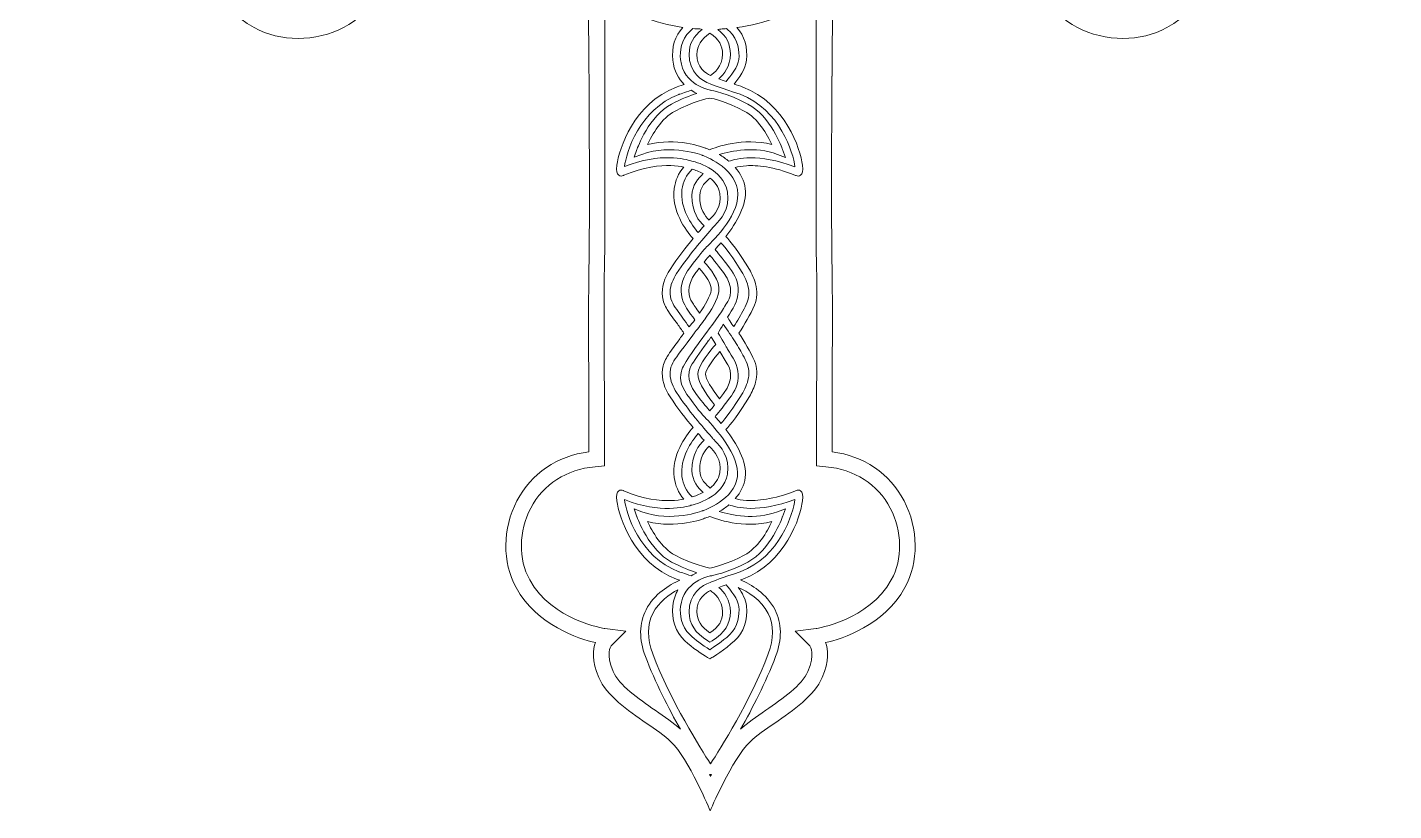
# Model space of a CAD drawing. Header units: millimetres. Extents: x -220 to 1461, y 255 to 578.
# Drawn here: x 62.5 to 321.9, y 263.3 to 412.1 of the extents above; entities that cross this region are included whole.
import ezdxf

# ---------------------------------------------------------------- set-up
doc = ezdxf.new("R2010")
doc.units = ezdxf.units.MM
doc.header["$MEASUREMENT"] = 0
doc.layers.add('Layer 3', color=7, linetype='Continuous')

msp = doc.modelspace()

# ---------------------------------------------------------------- linework, layer by layer
at = {"layer": 'Layer 3', "lineweight": 0}
for points, knots in [([(318.91, 449.12), (318.83, 449.14), (311.31, 451.55), (308.12, 454.9), (307, 456.07), (305.83, 457.77), (304.58, 459.57), (302.15, 463.1), (299.4, 467.1), (295.94, 468.6), (292.76, 469.98), (290.57, 469.7), (289.28, 469.22), (288.56, 472.42), (286.11, 480.26), (278.82, 484.31), (273.8, 487.09), (267.1, 487.06), (261.73, 484.23), (256.74, 481.6), (253.58, 476.97), (252.78, 471.14), (234.33, 471.63), (222.86, 471.9), (218.52, 471.93), (217.62, 472.93), (216.66, 473.87), (215.65, 474.77), (215.52, 480.5), (215.33, 488), (215.08, 497.28), (220.91, 498.08), (225.54, 501.23), (228.18, 506.23), (231.01, 511.59), (231.03, 518.3), (228.25, 523.31), (224.2, 530.6), (216.36, 533.06), (213.16, 533.78), (213.64, 535.07), (213.92, 537.26), (212.54, 540.44), (211.04, 543.89), (207.04, 546.65), (203.51, 549.08), (201.71, 550.32), (200.01, 551.49), (198.84, 552.61), (195.49, 555.81), (192.18, 563.13), (192.18, 563.13), (192.18, 563.13), (188.87, 555.81), (185.53, 552.61), (184.35, 551.49), (182.65, 550.32), (180.85, 549.08), (177.32, 546.65), (173.32, 543.89), (171.83, 540.44), (170.45, 537.26), (170.72, 535.07), (171.2, 533.78), (168, 533.06), (160.17, 530.6), (156.12, 523.31), (153.33, 518.3), (153.36, 511.59), (156.19, 506.23), (158.83, 501.23), (163.45, 498.08), (169.28, 497.28), (169.04, 488), (168.85, 480.49), (168.71, 474.77), (167.7, 473.87), (166.74, 472.93), (165.84, 471.93), (161.51, 471.9), (150.04, 471.63), (131.58, 471.14), (130.78, 476.97), (127.63, 481.6), (122.63, 484.23), (117.27, 487.06), (110.56, 487.09), (105.55, 484.31), (98.26, 480.26), (95.8, 472.42), (95.08, 469.22), (93.79, 469.7), (91.6, 469.98), (88.42, 468.6), (84.97, 467.1), (82.21, 463.1), (79.78, 459.57), (78.54, 457.77), (77.37, 456.07), (76.24, 454.9), (73.05, 451.55), (65.53, 449.14), (65.46, 449.12), (65.46, 449.12), (62.49, 448.17), (62.49, 448.17), (62.49, 448.17), (65.46, 447.23), (65.46, 447.23), (65.53, 447.21), (73.05, 444.8), (76.24, 441.45), (77.37, 440.28), (78.54, 438.58), (79.78, 436.78), (82.21, 433.25), (84.97, 429.25), (88.42, 427.75), (91.6, 426.37), (93.79, 426.65), (95.08, 427.13), (95.8, 423.93), (98.26, 416.09), (105.55, 412.04), (108.03, 410.66), (110.93, 409.97), (113.88, 409.97), (116.88, 409.97), (119.93, 410.69), (122.63, 412.11), (127.63, 414.75), (130.78, 419.38), (131.58, 425.21), (150.05, 424.71), (161.52, 424.45), (165.85, 424.42), (166.82, 423.34), (167.86, 422.32), (168.96, 421.37), (169.03, 414.11), (169.08, 407.4), (169.12, 402.83), (169.12, 402.83), (169.16, 402.83), (169.16, 402.83), (169.19, 386.22), (169.21, 368.58), (169.13, 367.64), (169.13, 367.7), (169.14, 367.74), (169.15, 367.76), (168.99, 367.13), (169.04, 347.89), (169.11, 331.46), (163.02, 330.64), (158.19, 327.35), (155.43, 322.13), (152.68, 316.91), (152.61, 310.45), (155.27, 305.68), (159.31, 298.39), (167.15, 295.93), (170.35, 295.21), (169.87, 293.92), (169.59, 291.73), (170.97, 288.55), (172.47, 285.1), (176.47, 282.34), (180, 279.91), (181.8, 278.67), (183.5, 277.5), (184.68, 276.37), (188.02, 273.18), (192.12, 263.27), (192.12, 263.27), (192.12, 263.27), (196.34, 273.18), (199.69, 276.37), (200.87, 277.5), (202.57, 278.67), (204.37, 279.91), (207.9, 282.34), (211.9, 285.1), (213.39, 288.55), (214.77, 291.73), (214.5, 293.92), (214.01, 295.21), (217.21, 295.93), (225.05, 298.39), (229.1, 305.68), (231.75, 310.45), (231.69, 316.91), (228.93, 322.13), (226.18, 327.35), (221.34, 330.64), (215.25, 331.46), (215.32, 347.89), (215.37, 367.13), (215.22, 367.76), (215.22, 367.74), (215.23, 367.7), (215.24, 367.64), (215.16, 368.58), (215.17, 386.22), (215.2, 402.83), (215.2, 402.83), (215.25, 402.83), (215.25, 402.83), (215.28, 407.4), (215.34, 414.11), (215.4, 421.37), (216.5, 422.32), (217.54, 423.34), (218.52, 424.42), (222.85, 424.45), (234.32, 424.71), (252.78, 425.21), (253.58, 419.38), (256.74, 414.75), (261.73, 412.11), (264.44, 410.69), (267.49, 409.97), (270.49, 409.97), (273.43, 409.97), (276.33, 410.66), (278.82, 412.04), (286.11, 416.09), (288.56, 423.93), (289.28, 427.13), (290.57, 426.65), (292.76, 426.37), (295.94, 427.75), (299.4, 429.25), (302.15, 433.25), (304.59, 436.78), (305.83, 438.58), (307, 440.28), (308.12, 441.45), (311.31, 444.8), (318.83, 447.21), (318.91, 447.23), (318.91, 447.23), (321.88, 448.17), (321.88, 448.17), (321.88, 448.17), (318.91, 449.12), (318.91, 449.12)], [0, 0, 0, 0, 1, 1, 1, 2, 2, 2, 3, 3, 3, 4, 4, 4, 5, 5, 5, 6, 6, 6, 7, 7, 7, 8, 8, 8, 9, 9, 9, 10, 10, 10, 11, 11, 11, 12, 12, 12, 13, 13, 13, 14, 14, 14, 15, 15, 15, 16, 16, 16, 17, 17, 17, 18, 18, 18, 19, 19, 19, 20, 20, 20, 21, 21, 21, 22, 22, 22, 23, 23, 23, 24, 24, 24, 25, 25, 25, 26, 26, 26, 27, 27, 27, 28, 28, 28, 29, 29, 29, 30, 30, 30, 31, 31, 31, 32, 32, 32, 33, 33, 33, 34, 34, 34, 35, 35, 35, 36, 36, 36, 37, 37, 37, 38, 38, 38, 39, 39, 39, 40, 40, 40, 41, 41, 41, 42, 42, 42, 43, 43, 43, 44, 44, 44, 45, 45, 45, 46, 46, 46, 47, 47, 47, 48, 48, 48, 49, 49, 49, 50, 50, 50, 51, 51, 51, 52, 52, 52, 53, 53, 53, 54, 54, 54, 55, 55, 55, 56, 56, 56, 57, 57, 57, 58, 58, 58, 59, 59, 59, 60, 60, 60, 61, 61, 61, 62, 62, 62, 63, 63, 63, 64, 64, 64, 65, 65, 65, 66, 66, 66, 67, 67, 67, 68, 68, 68, 69, 69, 69, 70, 70, 70, 71, 71, 71, 72, 72, 72, 73, 73, 73, 74, 74, 74, 75, 75, 75, 76, 76, 76, 77, 77, 77, 78, 78, 78, 79, 79, 79, 80, 80, 80, 81, 81, 81, 82, 82, 82, 82]), ([(181.68, 282.35), (178.48, 284.56), (174.85, 287.06), (173.69, 289.73), (172.25, 293.05), (173.25, 294.47), (173.32, 294.57), (173.32, 294.57), (176.13, 297.38), (176.13, 297.38), (176.13, 297.38), (172.15, 297.88), (172.15, 297.88), (172.05, 297.9), (162.15, 299.38), (157.86, 307.11), (155.68, 311.04), (155.76, 316.39), (158.06, 320.75), (160.46, 325.31), (164.81, 328.1), (170.29, 328.61), (170.29, 328.61), (172.09, 328.78), (172.09, 328.78), (172.09, 328.78), (172.08, 330.59), (172.08, 330.59), (172, 347.63), (171.97, 366.29), (172.07, 367.28), (172.07, 367.28), (172.05, 367.28), (172.05, 367.28), (172.12, 368.34), (172.21, 374.49), (172.09, 417.75), (176.6, 414.76), (181.63, 412.85), (186.93, 412.08), (185.43, 410.47), (184.76, 408.27), (185.03, 405.82), (185.25, 403.78), (186.12, 402.3), (187.18, 401.23), (186.35, 400.95), (185.73, 400.75), (185.71, 400.74), (177.62, 397.68), (174.81, 388.99), (174.41, 385.89), (174.27, 384.8), (174.37, 384.27), (174.77, 383.98), (174.91, 383.88), (175.08, 383.83), (175.24, 383.83), (175.38, 383.83), (175.51, 383.86), (175.64, 383.93), (175.68, 383.94), (175.71, 383.95), (175.74, 383.97), (179.48, 385.62), (182.64, 385.89), (184.63, 385.82), (185.66, 385.79), (186.5, 385.67), (187.09, 385.55), (186.09, 384.35), (185.48, 382.98), (185.29, 381.45), (184.77, 377.24), (187.39, 373.63), (188.88, 371.95), (187.51, 370.31), (186, 368.37), (184.51, 366.11), (183.5, 364.57), (182.82, 362.74), (183.06, 360.88), (183.17, 360.02), (183.52, 359.22), (183.96, 358.47), (184.53, 357.5), (185.26, 356.61), (185.89, 355.74), (186.31, 355.16), (186.72, 354.58), (187.14, 354), (186.72, 353.42), (186.31, 352.85), (185.89, 352.27), (185.26, 351.4), (184.53, 350.5), (183.96, 349.54), (183.52, 348.78), (183.17, 347.98), (183.06, 347.12), (182.82, 345.27), (183.5, 343.44), (184.51, 341.9), (186, 339.64), (187.51, 337.7), (188.88, 336.06), (187.39, 334.38), (184.77, 330.77), (185.29, 326.56), (185.48, 325.03), (186.09, 323.66), (187.09, 322.46), (186.5, 322.34), (185.66, 322.22), (184.63, 322.18), (182.64, 322.12), (179.48, 322.39), (175.74, 324.04), (175.71, 324.06), (175.68, 324.07), (175.64, 324.08), (175.51, 324.15), (175.38, 324.18), (175.24, 324.18), (175.08, 324.18), (174.91, 324.13), (174.77, 324.03), (174.37, 323.74), (174.27, 323.21), (174.41, 322.12), (174.81, 319.02), (177.62, 310.33), (185.71, 307.27), (185.72, 307.26), (185.96, 307.18), (186.34, 307.06), (184.4, 306.19), (181.48, 304.45), (179.94, 301.44), (178.62, 298.85), (178.58, 295.86), (179.84, 292.55), (181.69, 287.64), (184.23, 282.7), (186.47, 278.74), (185.16, 279.95), (183.47, 281.12), (181.68, 282.35)], [0, 0, 0, 0, 1, 1, 1, 2, 2, 2, 3, 3, 3, 4, 4, 4, 5, 5, 5, 6, 6, 6, 7, 7, 7, 8, 8, 8, 9, 9, 9, 10, 10, 10, 11, 11, 11, 12, 12, 12, 13, 13, 13, 14, 14, 14, 15, 15, 15, 16, 16, 16, 17, 17, 17, 18, 18, 18, 19, 19, 19, 20, 20, 20, 21, 21, 21, 22, 22, 22, 23, 23, 23, 24, 24, 24, 25, 25, 25, 26, 26, 26, 27, 27, 27, 28, 28, 28, 29, 29, 29, 30, 30, 30, 31, 31, 31, 32, 32, 32, 33, 33, 33, 34, 34, 34, 35, 35, 35, 36, 36, 36, 37, 37, 37, 38, 38, 38, 39, 39, 39, 40, 40, 40, 41, 41, 41, 42, 42, 42, 43, 43, 43, 44, 44, 44, 45, 45, 45, 46, 46, 46, 47, 47, 47, 48, 48, 48, 49, 49, 49, 49]), ([(226.31, 320.75), (228.61, 316.39), (228.69, 311.04), (226.51, 307.11), (222.21, 299.38), (212.32, 297.9), (212.23, 297.88), (212.23, 297.88), (208.24, 297.38), (208.24, 297.38), (208.24, 297.38), (211.04, 294.57), (211.04, 294.57), (211.14, 294.44), (212.09, 293.01), (210.67, 289.73), (209.51, 287.06), (205.89, 284.56), (202.68, 282.35), (200.9, 281.12), (199.22, 279.96), (197.9, 278.75), (200.14, 282.71), (202.68, 287.64), (204.53, 292.55), (205.79, 295.86), (205.75, 298.85), (204.43, 301.44), (202.86, 304.52), (199.84, 306.27), (197.9, 307.12), (198.04, 307.16), (198.18, 307.21), (198.32, 307.26), (206.44, 310.33), (209.25, 319.02), (209.65, 322.12), (209.79, 323.21), (209.69, 323.74), (209.29, 324.03), (209.15, 324.13), (208.98, 324.18), (208.81, 324.18), (208.69, 324.18), (208.56, 324.15), (208.44, 324.09), (208.44, 324.09), (208.34, 324.05), (208.34, 324.05), (204.1, 322.33), (200.93, 322.11), (199.02, 322.22), (198.12, 322.28), (197.41, 322.41), (196.89, 322.55), (197.95, 323.76), (198.59, 325.12), (198.77, 326.56), (199.15, 329.59), (197.11, 333.07), (195.1, 335.67), (195.92, 336.56), (197.59, 338.56), (199.57, 341.94), (200.07, 342.79), (200.49, 343.71), (200.73, 344.68), (201.06, 345.98), (201.08, 347.45), (200.53, 348.7), (199.7, 350.54), (198.7, 352.32), (197.59, 354), (198.7, 355.69), (199.7, 357.47), (200.53, 359.31), (201.08, 360.56), (201.06, 362.03), (200.73, 363.33), (200.49, 364.3), (200.07, 365.22), (199.57, 366.07), (197.59, 369.45), (195.92, 371.45), (195.1, 372.33), (197.11, 374.94), (199.15, 378.42), (198.77, 381.45), (198.59, 382.89), (197.95, 384.25), (196.89, 385.46), (197.41, 385.59), (198.12, 385.73), (199.02, 385.79), (200.93, 385.9), (204.1, 385.68), (208.34, 383.96), (208.34, 383.96), (208.44, 383.92), (208.44, 383.92), (208.56, 383.86), (208.69, 383.83), (208.81, 383.83), (208.98, 383.83), (209.15, 383.88), (209.29, 383.98), (209.69, 384.27), (209.79, 384.8), (209.65, 385.89), (209.25, 388.99), (206.44, 397.68), (198.32, 400.75), (197.78, 400.93), (197.22, 401.12), (196.67, 401.3), (197.55, 402.37), (198.88, 404.21), (199.03, 405.82), (199.27, 408.32), (198.63, 410.46), (197.16, 412.05), (202.56, 412.78), (207.69, 414.71), (212.27, 417.75), (212.15, 374.49), (212.24, 368.34), (212.31, 367.28), (212.31, 367.28), (212.3, 367.28), (212.3, 367.28), (212.39, 366.29), (212.36, 347.63), (212.28, 330.59), (212.28, 330.59), (212.28, 328.78), (212.28, 328.78), (212.28, 328.78), (214.08, 328.61), (214.08, 328.61), (219.56, 328.1), (223.9, 325.31), (226.31, 320.75)], [0, 0, 0, 0, 1, 1, 1, 2, 2, 2, 3, 3, 3, 4, 4, 4, 5, 5, 5, 6, 6, 6, 7, 7, 7, 8, 8, 8, 9, 9, 9, 10, 10, 10, 11, 11, 11, 12, 12, 12, 13, 13, 13, 14, 14, 14, 15, 15, 15, 16, 16, 16, 17, 17, 17, 18, 18, 18, 19, 19, 19, 20, 20, 20, 21, 21, 21, 22, 22, 22, 23, 23, 23, 24, 24, 24, 25, 25, 25, 26, 26, 26, 27, 27, 27, 28, 28, 28, 29, 29, 29, 30, 30, 30, 31, 31, 31, 32, 32, 32, 33, 33, 33, 34, 34, 34, 35, 35, 35, 36, 36, 36, 37, 37, 37, 38, 38, 38, 39, 39, 39, 40, 40, 40, 41, 41, 41, 42, 42, 42, 43, 43, 43, 44, 44, 44, 45, 45, 45, 46, 46, 46, 47, 47, 47, 47]), ([(194.82, 387.29), (194.49, 387.52), (194.17, 387.73), (193.85, 387.91), (196.11, 388.6), (200.62, 389.56), (204.9, 387.95), (204.9, 387.95), (206.4, 387.38), (206.4, 387.38), (206.4, 387.38), (205.85, 388.89), (205.85, 388.89), (205.76, 389.15), (203.52, 395.28), (199.29, 397.5), (195.29, 399.6), (192.43, 400.09), (192.21, 400.13), (192, 400.17), (187.03, 401.13), (186.5, 405.98), (186.33, 407.51), (186.51, 409.69), (188.3, 411.36), (188.47, 411.53), (188.67, 411.69), (188.86, 411.86), (189.3, 411.82), (189.73, 411.79), (190.16, 411.77), (190.31, 411.75), (190.45, 411.72), (190.6, 411.7), (188.91, 410.38), (188.17, 408.95), (188.11, 406.99), (188.01, 403.6), (190.67, 401.83), (192.09, 401.38), (192.09, 401.38), (192.09, 401.38), (192.09, 401.38), (192.74, 401.07), (194.22, 400.54), (197.83, 399.36), (205.41, 396.49), (207.91, 388.21), (208.2, 385.6), (201.29, 388.23), (197.05, 387.15), (195.68, 386.64), (195.41, 386.86), (195.13, 387.08), (194.82, 387.29)], [0, 0, 0, 0, 1, 1, 1, 2, 2, 2, 3, 3, 3, 4, 4, 4, 5, 5, 5, 6, 6, 6, 7, 7, 7, 8, 8, 8, 9, 9, 9, 10, 10, 10, 11, 11, 11, 12, 12, 12, 13, 13, 13, 14, 14, 14, 15, 15, 15, 16, 16, 16, 17, 17, 17, 18, 18, 18, 18]), ([(194.47, 406.97), (194.47, 404.69), (192.78, 403.34), (192.18, 402.94), (191.36, 403.32), (189.51, 404.46), (189.59, 406.95), (189.64, 408.64), (190.33, 409.76), (192.08, 410.96), (193.81, 409.78), (194.47, 408.66), (194.47, 406.97)], [0, 0, 0, 0, 1, 1, 1, 2, 2, 2, 3, 3, 3, 4, 4, 4, 4]), ([(193.77, 402.31), (194.72, 403.16), (195.95, 404.71), (195.95, 406.97), (195.95, 408.93), (195.25, 410.36), (193.58, 411.69), (193.77, 411.71), (193.95, 411.74), (194.14, 411.76), (194.5, 411.78), (194.86, 411.81), (195.22, 411.84), (195.41, 411.68), (195.59, 411.52), (195.76, 411.36), (197.52, 409.72), (197.71, 407.52), (197.56, 405.97), (197.43, 404.64), (195.99, 402.76), (195.16, 401.82), (194.64, 402), (194.16, 402.17), (193.77, 402.31)], [0, 0, 0, 0, 1, 1, 1, 2, 2, 2, 3, 3, 3, 4, 4, 4, 5, 5, 5, 6, 6, 6, 7, 7, 7, 8, 8, 8, 8]), ([(191.39, 370.31), (191.39, 370.31), (191.3, 370.21), (191.3, 370.21), (190.94, 369.84), (190.15, 368.89), (188.24, 366.4), (187.12, 364.93), (186.38, 363.12), (186.65, 361.25), (186.92, 359.44), (188.17, 357.97), (189.2, 356.53), (189.2, 356.52), (189.2, 356.52), (189.2, 356.52), (188.83, 356.03), (188.48, 355.58), (188.14, 355.16), (187.35, 356.28), (186.56, 357.38), (185.76, 358.49), (185.02, 359.49), (184.44, 360.58), (184.5, 361.86), (184.55, 363.09), (185.07, 364.27), (185.75, 365.29), (188.12, 368.89), (190.58, 371.69), (192.37, 373.73), (192.37, 373.73), (192.63, 374.03), (192.63, 374.03), (192.74, 374.16), (192.88, 374.3), (193.03, 374.47), (194.05, 375.54), (195.95, 377.52), (195.41, 380.78), (194.68, 385.25), (189.08, 386.59), (188.47, 386.73), (187.58, 387.02), (182.67, 388.38), (175.86, 385.63), (176.16, 388.26), (178.67, 396.5), (186.2, 399.35), (186.2, 399.35), (187.29, 399.7), (188.53, 400.13), (188.89, 399.89), (189.24, 399.69), (189.57, 399.52), (188.32, 399.13), (186.67, 398.5), (184.77, 397.5), (180.55, 395.28), (178.3, 389.15), (178.21, 388.89), (178.21, 388.89), (177.67, 387.4), (177.67, 387.4), (177.67, 387.4), (179.16, 387.95), (179.16, 387.95), (184.82, 390.03), (190.62, 387.78), (190.67, 387.76), (190.67, 387.76), (190.71, 387.75), (190.71, 387.75), (190.96, 387.66), (196.56, 385.66), (197.3, 381.26), (198.06, 376.73), (192.9, 371.87), (191.39, 370.31)], [0, 0, 0, 0, 1, 1, 1, 2, 2, 2, 3, 3, 3, 4, 4, 4, 5, 5, 5, 6, 6, 6, 7, 7, 7, 8, 8, 8, 9, 9, 9, 10, 10, 10, 11, 11, 11, 12, 12, 12, 13, 13, 13, 14, 14, 14, 15, 15, 15, 16, 16, 16, 17, 17, 17, 18, 18, 18, 19, 19, 19, 20, 20, 20, 21, 21, 21, 22, 22, 22, 23, 23, 23, 24, 24, 24, 25, 25, 25, 26, 26, 26, 26]), ([(192.08, 398.65), (192.63, 398.54), (195.18, 397.98), (198.6, 396.19), (201.15, 394.85), (202.96, 391.69), (203.84, 389.83), (198.37, 391.21), (193.13, 389.3), (192, 388.84), (191.59, 389.01), (191.3, 389.11), (191.2, 389.14), (190.78, 389.31), (185.73, 391.21), (180.22, 389.82), (181.1, 391.68), (182.9, 394.84), (185.46, 396.19), (188.89, 397.99), (191.52, 398.54), (192.08, 398.65)], [0, 0, 0, 0, 1, 1, 1, 2, 2, 2, 3, 3, 3, 4, 4, 4, 5, 5, 5, 6, 6, 6, 7, 7, 7, 7]), ([(188.65, 380.11), (188.65, 376.9), (190, 375.27), (190.96, 374.37), (190.61, 373.97), (190.24, 373.55), (189.85, 373.1), (188.62, 374.53), (186.32, 377.73), (186.76, 381.26), (186.95, 382.73), (187.6, 384.02), (188.71, 385.13), (189.22, 384.98), (189.99, 384.71), (190.79, 384.29), (189.92, 383.51), (188.65, 382.05), (188.65, 380.11)], [0, 0, 0, 0, 1, 1, 1, 2, 2, 2, 3, 3, 3, 4, 4, 4, 5, 5, 5, 6, 6, 6, 6]), ([(192.1, 383.45), (193, 382.74), (193.75, 381.79), (193.95, 380.54), (194.36, 378.01), (192.92, 376.49), (191.96, 375.49), (191.96, 375.48), (191.95, 375.48), (191.95, 375.48), (191.13, 376.24), (190.13, 377.5), (190.13, 380.11), (190.13, 381.72), (191.48, 382.96), (192.1, 383.45)], [0, 0, 0, 0, 1, 1, 1, 2, 2, 2, 3, 3, 3, 4, 4, 4, 5, 5, 5, 5]), ([(196.6, 355.23), (196.19, 355.74), (195.4, 357.01), (195.43, 357.05), (196.34, 358.51), (197.42, 360.12), (197.46, 361.9), (197.51, 363.55), (196.81, 365.11), (195.82, 366.4), (194.3, 368.38), (193.49, 369.38), (193.04, 369.9), (193.38, 370.27), (193.76, 370.7), (194.16, 371.17), (194.97, 370.26), (196.5, 368.38), (198.29, 365.32), (198.87, 364.33), (199.32, 363.25), (199.44, 362.1), (199.57, 360.85), (199.13, 359.67), (198.55, 358.59), (197.94, 357.45), (197.29, 356.33), (196.6, 355.23)], [0, 0, 0, 0, 1, 1, 1, 2, 2, 2, 3, 3, 3, 4, 4, 4, 5, 5, 5, 6, 6, 6, 7, 7, 7, 8, 8, 8, 9, 9, 9, 9]), ([(190.71, 320.26), (190.71, 320.26), (190.67, 320.25), (190.67, 320.25), (190.62, 320.23), (184.82, 317.98), (179.16, 320.06), (179.16, 320.06), (177.67, 320.61), (177.67, 320.61), (177.67, 320.61), (178.21, 319.12), (178.21, 319.12), (178.3, 318.86), (180.55, 312.73), (184.77, 310.51), (186.67, 309.51), (188.32, 308.88), (189.57, 308.48), (189.24, 308.32), (188.89, 308.12), (188.53, 307.88), (187.29, 308.3), (186.2, 308.66), (186.2, 308.66), (178.67, 311.51), (176.16, 319.75), (175.86, 322.38), (182.67, 319.63), (187.58, 320.99), (188.47, 321.28), (189.08, 321.42), (194.68, 322.76), (195.41, 327.23), (195.95, 330.48), (194.05, 332.47), (193.03, 333.54), (192.88, 333.7), (192.74, 333.85), (192.63, 333.98), (192.63, 333.98), (192.37, 334.28), (192.37, 334.28), (190.58, 336.32), (188.12, 339.12), (185.75, 342.72), (185.07, 343.74), (184.55, 344.91), (184.5, 346.15), (184.44, 347.43), (185.02, 348.51), (185.76, 349.52), (186.55, 350.61), (189.09, 353.95), (189.09, 353.95), (189.09, 353.95), (189.08, 353.96), (189.08, 353.96), (189.59, 354.6), (190.26, 355.44), (190.93, 356.37), (190.93, 356.37), (191.04, 356.52), (191.04, 356.52), (191.04, 356.52), (191.03, 356.52), (191.03, 356.52), (192.31, 358.32), (193.56, 360.4), (193.77, 361.91), (194.06, 363.91), (192.07, 366.33), (190.97, 367.5), (191.47, 368.13), (191.8, 368.54), (192.03, 368.81), (192.44, 368.33), (193.21, 367.37), (194.64, 365.5), (196.84, 362.63), (195.82, 360.48), (195.24, 359.65), (195.24, 359.65), (195.24, 359.65), (195.24, 359.65), (195.24, 359.65), (195.22, 359.63), (195.22, 359.63), (195.22, 359.62), (195.21, 359.61), (195.2, 359.6), (195.2, 359.6), (195.16, 359.54), (195.16, 359.54), (195.16, 359.54), (195.17, 359.54), (195.17, 359.54), (195.17, 359.54), (193.77, 357.2), (191.94, 354.78), (189.61, 351.67), (187.01, 348.14), (186.65, 346.76), (186.21, 345.02), (186.71, 343.72), (188.24, 341.61), (190.08, 339.07), (190.94, 338.17), (191.3, 337.8), (191.3, 337.79), (191.39, 337.7), (191.39, 337.7), (192.9, 336.14), (197.8, 330.73), (197.3, 326.74), (196.74, 322.32), (190.96, 320.34), (190.71, 320.26)], [0, 0, 0, 0, 1, 1, 1, 2, 2, 2, 3, 3, 3, 4, 4, 4, 5, 5, 5, 6, 6, 6, 7, 7, 7, 8, 8, 8, 9, 9, 9, 10, 10, 10, 11, 11, 11, 12, 12, 12, 13, 13, 13, 14, 14, 14, 15, 15, 15, 16, 16, 16, 17, 17, 17, 18, 18, 18, 19, 19, 19, 20, 20, 20, 21, 21, 21, 22, 22, 22, 23, 23, 23, 24, 24, 24, 25, 25, 25, 26, 26, 26, 27, 27, 27, 28, 28, 28, 29, 29, 29, 30, 30, 30, 31, 31, 31, 32, 32, 32, 33, 33, 33, 34, 34, 34, 35, 35, 35, 36, 36, 36, 37, 37, 37, 38, 38, 38, 39, 39, 39, 39]), ([(190.12, 357.8), (189.51, 358.67), (188.94, 359.48), (188.69, 359.86), (188.69, 359.86), (188.69, 359.86), (188.69, 359.86), (188.11, 360.81), (187.38, 362.84), (189.42, 365.5), (189.64, 365.79), (189.85, 366.06), (190.04, 366.31), (191.21, 365.04), (192.47, 363.24), (192.31, 362.12), (192.15, 361.02), (191.21, 359.38), (190.12, 357.8)], [0, 0, 0, 0, 1, 1, 1, 2, 2, 2, 3, 3, 3, 4, 4, 4, 5, 5, 5, 6, 6, 6, 6]), ([(193.04, 338.11), (193.49, 338.63), (194.3, 339.63), (195.82, 341.61), (196.81, 342.9), (197.51, 344.46), (197.46, 346.11), (197.42, 347.89), (196.34, 349.49), (195.43, 350.96), (195.3, 351.17), (194.18, 353.09), (193.64, 354), (193.84, 354.35), (194.33, 355.22), (194.61, 355.7), (195.5, 354.52), (196.16, 353.3), (196.86, 352.36), (197.45, 351.4), (198.02, 350.42), (198.55, 349.42), (199.13, 348.34), (199.57, 347.16), (199.44, 345.91), (199.32, 344.76), (198.87, 343.67), (198.29, 342.68), (196.5, 339.63), (194.97, 337.74), (194.16, 336.84), (193.76, 337.31), (193.38, 337.74), (193.04, 338.11)], [0, 0, 0, 0, 1, 1, 1, 2, 2, 2, 3, 3, 3, 4, 4, 4, 5, 5, 5, 6, 6, 6, 7, 7, 7, 8, 8, 8, 9, 9, 9, 10, 10, 10, 11, 11, 11, 11]), ([(189.75, 346.3), (189.63, 344.64), (192.01, 341.52), (192.96, 340.34), (192.53, 339.81), (192.24, 339.44), (192.03, 339.2), (191.62, 339.68), (190.85, 340.64), (189.42, 342.51), (187.38, 345.17), (188.11, 347.2), (188.69, 348.15), (188.69, 348.15), (188.69, 348.15), (188.69, 348.15), (189.19, 348.9), (190.92, 351.34), (191.77, 352.51), (191.77, 352.51), (191.77, 352.51), (191.78, 352.52), (191.83, 352.57), (191.87, 352.64), (191.92, 352.7), (191.94, 352.74), (191.96, 352.77), (191.99, 352.81), (192.11, 352.97), (192.19, 353.08), (192.23, 353.12), (192.21, 353.1), (192.19, 353.08), (192.16, 353.06), (192.17, 353.07), (192.18, 353.08), (192.19, 353.09), (192.2, 353.1), (192.2, 353.12), (192.21, 353.12), (192.24, 353.17), (192.27, 353.21), (192.3, 353.25), (192.3, 353.25), (192.33, 353.24), (192.33, 353.24), (192.33, 353.24), (192.32, 353.28), (192.32, 353.28), (192.32, 353.29), (192.33, 353.29), (192.33, 353.3), (192.33, 353.3), (193.19, 351.84), (193.19, 351.84), (192.24, 350.78), (189.87, 348), (189.75, 346.3)], [0, 0, 0, 0, 1, 1, 1, 2, 2, 2, 3, 3, 3, 4, 4, 4, 5, 5, 5, 6, 6, 6, 7, 7, 7, 8, 8, 8, 9, 9, 9, 10, 10, 10, 11, 11, 11, 12, 12, 12, 13, 13, 13, 14, 14, 14, 15, 15, 15, 16, 16, 16, 17, 17, 17, 18, 18, 18, 19, 19, 19, 19]), ([(195.2, 348.41), (195.21, 348.4), (195.22, 348.39), (195.22, 348.38), (195.22, 348.38), (195.24, 348.36), (195.24, 348.36), (195.24, 348.36), (195.24, 348.36), (195.24, 348.36), (195.82, 347.53), (196.84, 345.38), (194.64, 342.51), (194.37, 342.15), (194.12, 341.83), (193.9, 341.54), (192.5, 343.32), (191.17, 345.44), (191.23, 346.2), (191.29, 347.08), (192.73, 349.05), (193.98, 350.49), (193.98, 350.49), (195.17, 348.47), (195.17, 348.47), (195.17, 348.47), (195.16, 348.47), (195.16, 348.47), (195.16, 348.47), (195.2, 348.41), (195.2, 348.41)], [0, 0, 0, 0, 1, 1, 1, 2, 2, 2, 3, 3, 3, 4, 4, 4, 5, 5, 5, 6, 6, 6, 7, 7, 7, 8, 8, 8, 9, 9, 9, 10, 10, 10, 10]), ([(188.65, 327.9), (188.65, 325.96), (189.92, 324.5), (190.79, 323.72), (189.99, 323.3), (189.22, 323.03), (188.71, 322.88), (187.6, 323.98), (186.95, 325.28), (186.76, 326.74), (186.32, 330.28), (188.62, 333.48), (189.85, 334.91), (190.24, 334.46), (190.61, 334.04), (190.96, 333.64), (190, 332.74), (188.65, 331.11), (188.65, 327.9)], [0, 0, 0, 0, 1, 1, 1, 2, 2, 2, 3, 3, 3, 4, 4, 4, 5, 5, 5, 6, 6, 6, 6]), ([(191.95, 332.53), (191.95, 332.53), (191.96, 332.52), (191.96, 332.52), (192.92, 331.51), (194.36, 330), (193.95, 327.47), (193.75, 326.22), (193, 325.27), (192.1, 324.56), (191.48, 325.04), (190.13, 326.29), (190.13, 327.9), (190.13, 330.51), (191.13, 331.77), (191.95, 332.53)], [0, 0, 0, 0, 1, 1, 1, 2, 2, 2, 3, 3, 3, 4, 4, 4, 5, 5, 5, 5]), ([(192.09, 306.63), (192.09, 306.63), (192.09, 306.63), (192.09, 306.63), (190.67, 306.17), (188.01, 304.41), (188.11, 301.01), (188.18, 298.68), (189.22, 297.1), (191.68, 295.54), (191.68, 295.54), (192.08, 295.29), (192.08, 295.29), (192.08, 295.29), (192.47, 295.54), (192.47, 295.54), (194.94, 297.1), (195.95, 298.69), (195.95, 301.04), (195.95, 303.3), (194.72, 304.84), (193.77, 305.7), (194.16, 305.84), (194.64, 306.01), (195.16, 306.19), (195.99, 305.25), (197.43, 303.37), (197.56, 302.04), (197.71, 300.48), (197.52, 298.28), (195.76, 296.65), (194.46, 295.44), (192.81, 294.32), (192.07, 293.85), (190.58, 294.77), (189.25, 295.76), (188.3, 296.65), (186.51, 298.32), (186.33, 300.5), (186.5, 302.03), (187.03, 306.88), (192, 307.84), (192.21, 307.88), (192.43, 307.91), (195.29, 308.41), (199.29, 310.51), (203.52, 312.73), (205.76, 318.86), (205.85, 319.12), (205.85, 319.12), (206.4, 320.62), (206.4, 320.62), (206.4, 320.62), (204.9, 320.06), (204.9, 320.06), (200.62, 318.45), (196.11, 319.41), (193.85, 320.1), (194.17, 320.28), (194.49, 320.49), (194.82, 320.72), (195.13, 320.93), (195.41, 321.15), (195.68, 321.37), (197.05, 320.86), (201.29, 319.77), (208.2, 322.4), (207.91, 319.79), (205.41, 311.52), (197.83, 308.65), (194.22, 307.46), (192.74, 306.93), (192.09, 306.63)], [0, 0, 0, 0, 1, 1, 1, 2, 2, 2, 3, 3, 3, 4, 4, 4, 5, 5, 5, 6, 6, 6, 7, 7, 7, 8, 8, 8, 9, 9, 9, 10, 10, 10, 11, 11, 11, 12, 12, 12, 13, 13, 13, 14, 14, 14, 15, 15, 15, 16, 16, 16, 17, 17, 17, 18, 18, 18, 19, 19, 19, 20, 20, 20, 21, 21, 21, 22, 22, 22, 23, 23, 23, 24, 24, 24, 24]), ([(192.08, 309.36), (191.52, 309.46), (188.89, 310.02), (185.46, 311.82), (182.9, 313.16), (181.1, 316.33), (180.22, 318.19), (185.73, 316.8), (190.78, 318.7), (191.2, 318.86), (191.3, 318.9), (191.59, 319), (192, 319.17), (193.13, 318.71), (198.37, 316.79), (203.84, 318.18), (202.96, 316.32), (201.15, 313.16), (198.6, 311.82), (195.18, 310.03), (192.63, 309.47), (192.08, 309.36)], [0, 0, 0, 0, 1, 1, 1, 2, 2, 2, 3, 3, 3, 4, 4, 4, 5, 5, 5, 6, 6, 6, 7, 7, 7, 7]), ([(187.29, 295.56), (188.76, 294.18), (190.64, 292.98), (191.63, 292.38), (191.63, 292.38), (192.07, 292.11), (192.07, 292.11), (192.07, 292.11), (192.46, 292.35), (192.46, 292.35), (192.57, 292.41), (194.95, 293.87), (196.77, 295.56), (198.51, 297.18), (199.29, 299.47), (199.03, 302.18), (198.92, 303.36), (198.18, 304.66), (197.45, 305.68), (199.19, 304.9), (201.8, 303.35), (203.12, 300.76), (204.24, 298.56), (204.24, 295.97), (203.15, 293.07), (199.76, 284.1), (194.03, 275.01), (192.19, 272.19), (190.34, 275.01), (184.61, 284.1), (181.22, 293.07), (180.13, 295.97), (180.13, 298.56), (181.25, 300.76), (182.36, 302.93), (184.36, 304.37), (186.01, 305.24), (185.52, 304.4), (185.16, 303.39), (185.03, 302.19), (184.74, 299.55), (185.54, 297.2), (187.29, 295.56)], [0, 0, 0, 0, 1, 1, 1, 2, 2, 2, 3, 3, 3, 4, 4, 4, 5, 5, 5, 6, 6, 6, 7, 7, 7, 8, 8, 8, 9, 9, 9, 10, 10, 10, 11, 11, 11, 12, 12, 12, 13, 13, 13, 14, 14, 14, 14]), ([(194.47, 301.04), (194.47, 299.35), (193.81, 298.23), (192.08, 297.05), (190.33, 298.24), (189.64, 299.36), (189.59, 301.06), (189.51, 303.54), (191.36, 304.69), (192.18, 305.07), (192.78, 304.66), (194.47, 303.32), (194.47, 301.04)], [0, 0, 0, 0, 1, 1, 1, 2, 2, 2, 3, 3, 3, 4, 4, 4, 4]), ([(192.18, 269.77), (192.13, 269.89), (192.07, 270.02), (192.02, 270.15), (192.02, 270.15), (192.35, 270.15), (192.35, 270.15), (192.29, 270.02), (192.23, 269.89), (192.18, 269.77)], [0, 0, 0, 0, 1, 1, 1, 2, 2, 2, 3, 3, 3, 3])]:
    msp.add_open_spline(points, degree=3, knots=knots, dxfattribs=at)

doc.saveas('drawing.dxf')
